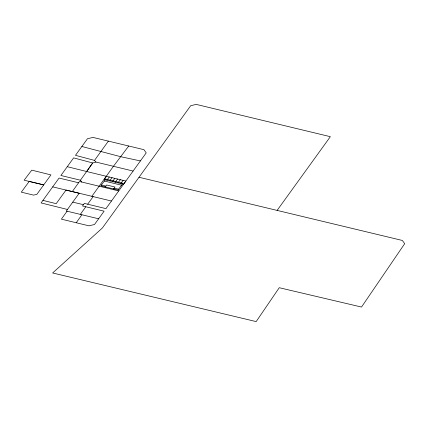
<?xml version="1.0" encoding="UTF-8"?>
<svg xmlns="http://www.w3.org/2000/svg" width="426" height="426" viewBox="0 0 426 426"><rect width="100%" height="100%" fill="white"/><g stroke="black" fill="none" stroke-linecap="round" stroke-linejoin="round"><path stroke-width="0.64" d="M80.445 180.214L92.687 162.966L73.623 157.881L60.907 175.501L80.445 180.214L81.728 182.04M67.271 166.688L86.68 171.529L92.692 162.961L95.919 162.056L133.098 171.044L146.214 152.881L143.929 149.67L93.006 137.412L87.463 138.732L75.477 155.325L94.513 160.4L95.919 162.056M67.068 211.19L61.392 219.166L88.933 225.823L94.492 224.507L104.109 211.184L82.5 205.96L84.359 203.404L105.962 208.628L133.098 171.044M76.222 222.755L81.914 214.763M72.282 191.583L79.518 181.492L118.737 190.933M94.513 160.4L108.38 141.112M67.468 209.47L41.093 202.941L59.065 178.057L78.602 182.775M128.716 146.006L113.369 166.39L91.867 196.301M80.317 214.379L85.823 206.764M87.665 204.214L93.161 196.615M277.161 210.327L330.342 136.682L196.226 104.402L190.683 105.717L102.384 227.979L52.632 272.965L256.164 321.598L279.248 287.715L361.514 307.05L404.7 243.661L402.357 240.461L139.014 177.264M106.511 176.321L104.178 179.516L123.545 184.234L125.883 181.039L86.68 171.529M106.942 180.193L109.28 176.998M104.988 186.844L105.584 186.029L101.404 185.012M105.291 186.918L106.692 185.001L114.988 187.019L113.588 188.936M109.711 180.864L112.049 177.669M112.48 181.54L114.812 178.345M115.244 182.211L117.581 179.016M118.013 182.887L120.345 179.692M113.843 189L114.44 188.185L118.614 189.203M120.776 183.563L123.114 180.368M140.404 160.921L120.947 156.763L81.856 146.491M72.766 202.132L83.432 204.682M52.696 186.865L111.458 201.019M98.624 218.788L66.344 211.019L79.188 193.244L65.998 190.076L56.2 203.665L42.941 200.38M104.322 181.018L121.532 185.214M43.708 184.884L36.886 194.336L33.558 195.119L21.3 192.163L29.192 181.428L43.708 184.884L50.918 174.905L31.764 170.144L24.122 180.214L43.708 184.884M105.739 179.085L100.813 185.827L118.023 190.017L122.949 183.281L105.739 179.085"/></g></svg>
